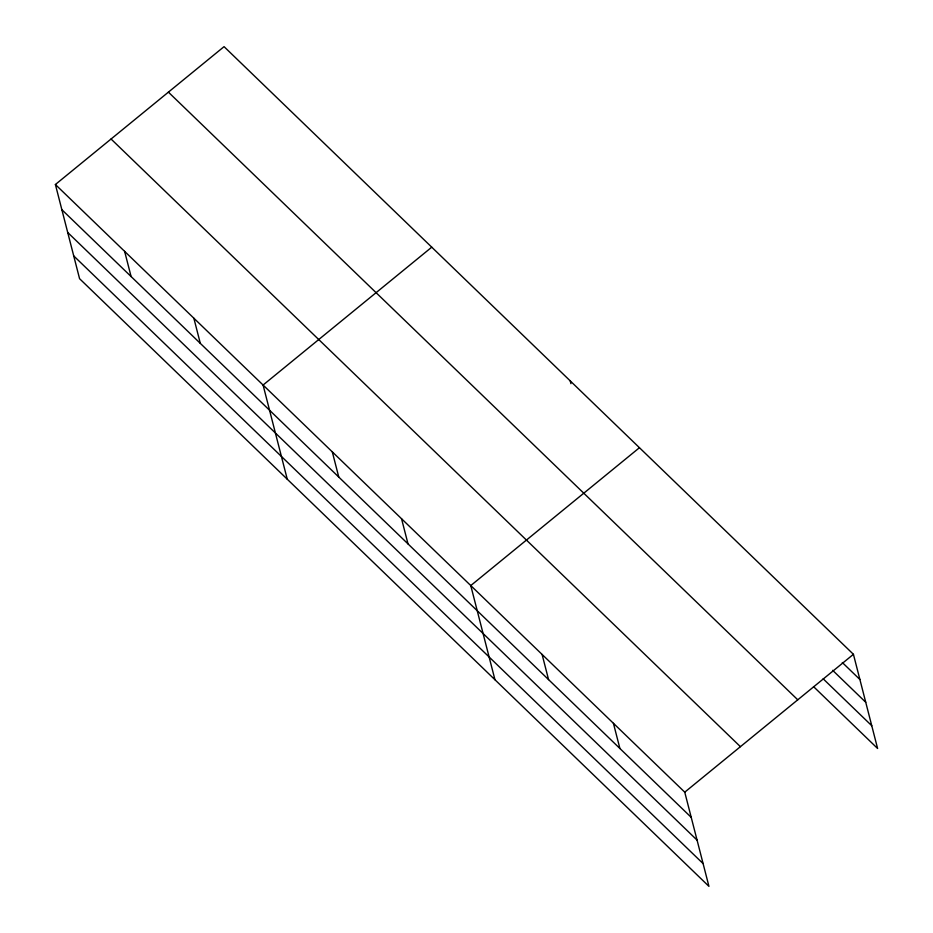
<?xml version="1.0" encoding="UTF-8"?>
<svg xmlns="http://www.w3.org/2000/svg" width="933" height="933" viewBox="0 0 933 933"><rect width="100%" height="100%" fill="white"/><g stroke="black" fill="none" stroke-linecap="round" stroke-linejoin="round"><path stroke-width="1.4" d="M55.397 184.512L684.752 792.175L708.94 886.35L79.573 278.687L55.397 184.512L224.06 46.65L853.427 654.313L877.603 748.488L813.518 686.606M431.757 247.175L263.083 385.037L287.259 479.212M639.443 447.712L470.768 585.574L494.957 679.749M684.752 792.175L853.427 654.313M842.312 662.523L859.888 679.492M832.656 670.326L865.731 702.257M823.174 678.816L871.76 725.722M168.406 92.145L797.762 699.808M111.062 139.017L740.417 746.68M61.858 209.692L691.225 817.355M67.701 232.457L697.068 840.12M73.73 255.91L703.085 863.585M570.215 380.862L570.926 383.661M613.424 723.308L619.897 748.488M542.096 654.441L548.569 679.621M401.54 518.725L408.013 543.904M332.311 451.887L338.772 477.066M193.854 318.2L200.315 343.379M124.625 251.35L131.087 276.53"/></g></svg>
